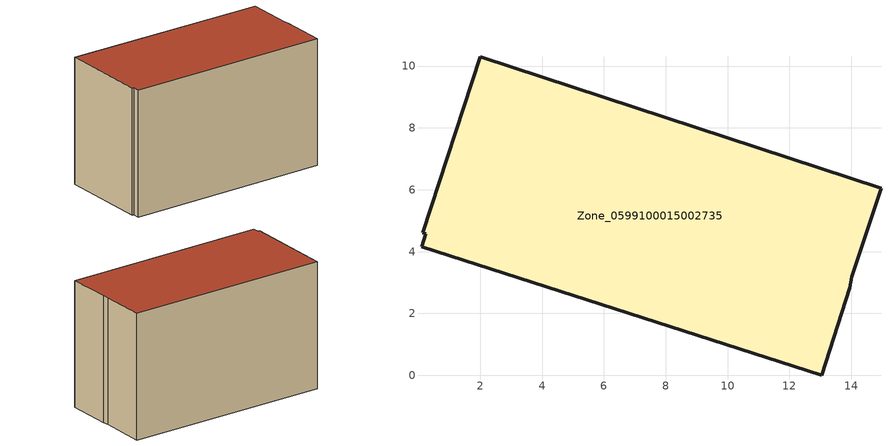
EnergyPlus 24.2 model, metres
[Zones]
Zone_0599100015002735
 floor ground (C_G): 13.94,2.84 13.04,0 0.1,4.16 0.24,4.58 0.14,4.61 2.01,10.3 14.96,6.04 14.01,3.19 z0.9
 wall outside (C_F): 14.96,6.04 2.01,10.3 0.14,4.61 0.24,4.58 0.1,4.16 13.04,0 13.94,2.84 14.01,3.19 14.96,6.04 z0.9:9.31
 roof outside (C_R): 13.04,0 13.94,2.84 14.01,3.19 14.96,6.04 2.01,10.3 0.14,4.61 0.24,4.58 0.1,4.16 z9.31
[BUILDING]
Pand.0599100015002735: North Axis=0; Terrain=City; Loads Convergence Tolerance Value=0.04; Temperature Convergence Tolerance Value=0.4; Solar Distribution=FullExterior; Maximum Number of Warmup Days=25; Minimum Number of Warmup Days=1
[Site:Location]
Rotterdam.The.Hague.AP_ZH_NLD Design_Conditions: Latitude=51.96; Longitude=4.45; Time Zone=1; Elevation=-4.5
[SITE:GROUNDTEMPERATURE:BUILDINGSURFACE]
18, 18, 18, 18, 18, 18, 18, 18, 18, 18, 18, 18
[MATERIAL] Thermal Absorptance=0.9; Solar Absorptance=0.7; Visible Absorptance=0.7
Name | Roughness | Thickness | Conductivity | Density | Specific Heat
G.TC.1965-1974 | MediumSmooth | 0.15 | 0.882353 | 540 | 1210
F.TC.1965-1974 | Rough | 0.3 | 0.697674 | 1920 | 840
R.TC.1965-1974 | MediumRough | 0.2 | 0.232558 | 1500 | 1000
[CONSTRUCTION]
C_G: G.TC.1965-1974
C_F: F.TC.1965-1974
C_R: R.TC.1965-1974
[ZONE]
Zone_0599100015002735: Type=1; Multiplier=1; Ceiling Height=Autocalculate; Volume=Autocalculate; Floor Area=autocalculate; Part of Total Floor Area=Yes
[ZONEINFILTRATION:DESIGNFLOWRATE]
Infil_Zone_0599100015002735: Zone or ZoneList or Space or SpaceList=Zone_0599100015002735; Schedule=AlwaysOn; Design Flow Rate Calculation Method=Flow/Area; Flow Rate per Floor Area=0.003; Constant Term Coefficient=1; Temperature Term Coefficient=0; Velocity Term Coefficient=0; Velocity Squared Term Coefficient=0
[HVACTEMPLATE:ZONE:IDEALLOADSAIRSYSTEM]
Zone_0599100015002735: Maximum Heating Supply Air Temperature=50; Minimum Cooling Supply Air Temperature=13; Maximum Heating Supply Air Humidity Ratio=0.0156; Minimum Cooling Supply Air Humidity Ratio=0.0077; Heating Limit=NoLimit; Cooling Limit=NoLimit; Dehumidification Control Type=ConstantSensibleHeatRatio; Cooling Sensible Heat Ratio=0.7; Dehumidification Setpoint=60; Humidification Control Type=None; Humidification Setpoint=30; Outdoor Air Method=None; Outdoor Air Flow Rate per Person=0.00944; Outdoor Air Flow Rate per Zone Floor Area=0; Outdoor Air Flow Rate per Zone=0; Demand Controlled Ventilation Type=None; Outdoor Air Economizer Type=NoEconomizer; Heat Recovery Type=None; Sensible Heat Recovery Effectiveness=0.7; Latent Heat Recovery Effectiveness=0.65
[ZONECONTROL:THERMOSTAT]
ThermostatControl_Zone_0599100015002735: Zone or ZoneList=Zone_0599100015002735; Control Type Schedule=DualSetpointControlType; Control 1=Thermostat_Zone_0599100015002735; Temperature Difference Between Cutout And Setpoint=0
[THERMOSTATSETPOINT:DUALSETPOINT]
Thermostat_Zone_0599100015002735: Heating Setpoint Temperature Schedule=HeatingSetpoint_Zone_0599100015002735; Cooling Setpoint Temperature Schedule=CoolingSetpoint_Zone_0599100015002735
[SCHEDULE:COMPACT]
HeatingSetpoint_Zone_0599100015002735: Through: 12/31, For: AllDays, Until: 24:00, 21
CoolingSetpoint_Zone_0599100015002735: Through: 12/31, For: AllDays, Until: 24:00, 24
DualSetpointControlType: Through: 12/31, For: AllDays, Until: 24:00, 4
AlwaysOn: Through: 12/31, For: AllDays, Until: 24:00, 1
